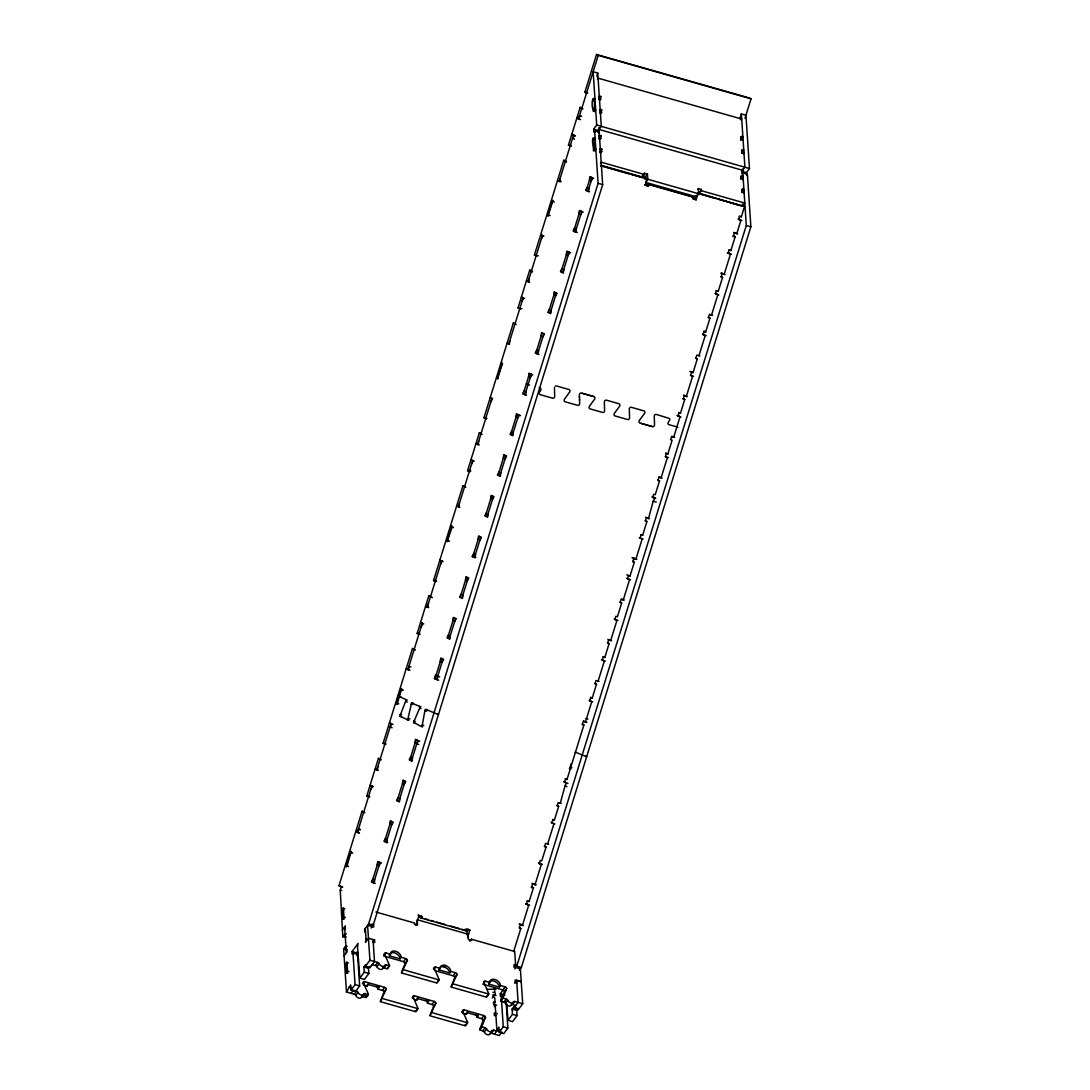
<?xml version="1.0" encoding="UTF-8"?>
<svg xmlns="http://www.w3.org/2000/svg" width="1090" height="1090" viewBox="0 0 1090 1090"><rect width="100%" height="100%" fill="white"/><g stroke="black" fill="none" stroke-linecap="round" stroke-linejoin="round"><path stroke-width="1.5" d="M405.984 700.993L406.025 700.243L399.907 716.13L407.687 719.836L411.584 703.064L419.541 706.347L419.609 708.241L413.56 722.37L421.217 726.485L422.293 725.123L424.937 710.476L425.727 709.399L427.334 709.822M539.169 387.713L539.904 387.917A1.703 1.581 -64.3 0 1 540.654 390.52L539.4 392.264A1.703 1.581 -64.3 0 0 540.259 394.703L552.971 398.272A1.703 1.581 -64.3 0 0 554.715 396.624L554.442 387.468M593.069 396.379L593.846 396.596A1.676 1.553 -64.3 0 1 594.649 399.076L589.349 406.393A1.703 1.581 -64.3 0 0 589.077 407.129L589.104 407.715A1.703 1.581 -64.3 0 0 590.167 408.9L602.525 412.415A1.703 1.581 -64.3 0 0 604.609 411.025L604.337 401.869A1.703 1.581 -64.3 0 1 606.449 400.18L618.793 403.695A1.703 1.581 -64.3 0 1 619.611 406.216L614.31 413.492A1.703 1.581 -64.3 0 0 614.787 415.862L627.649 419.555A1.703 1.581 -64.3 0 0 629.584 417.933L629.284 408.968A1.703 1.581 -64.3 0 1 631.396 407.292L644.095 410.944A1.703 1.581 -64.3 0 1 644.449 411.243L644.749 411.72A1.703 1.581 -64.3 0 1 644.572 413.314L639.271 420.59A1.703 1.581 -64.3 0 0 639.83 423.002L652.433 426.612A1.703 1.581 -64.3 0 0 654.545 424.937L654.245 416.067A1.703 1.581 -64.3 0 1 656.003 414.336L669.519 418.492A1.703 1.581 -64.3 0 1 669.519 420.413L668.006 422.729A1.703 1.581 -64.3 0 0 669.069 424.678L677.926 427.198M569.593 768.668L571.119 763.708M494.165 1005.511L494.874 1004.312M497.421 377.562L497.544 379.007L502.422 362.984L497.421 377.562L498.266 377.971M547.902 214.839L547.984 216.256L552.848 200.247L547.848 214.825L550.137 215.643M419.65 708.105L421.04 708.65M571.487 145.951L570.629 146.006A1.703 1.581 -64.3 0 1 570.165 145.951L568.462 145.133L580.153 107.379A1.703 1.581 -64.3 0 1 580.575 107.569L581.937 108.578M342.682 887.246L338.963 885.734L362.057 811.219A1.703 1.581 -64.3 0 1 362.466 811.423L363.828 812.432M369.755 796.926L366.731 796.122L378.434 758.354A1.703 1.581 -64.3 0 1 378.857 758.545L379.538 759.049M386.146 744.061L385.288 744.129A1.703 1.581 -64.3 0 1 384.825 744.075L383.121 743.244L412.483 648.482A1.703 1.581 -64.3 0 1 412.906 648.673L414.255 649.681M420.195 634.189L419.337 634.244A1.703 1.581 -64.3 0 1 418.873 634.189L417.17 633.372L428.861 595.617A1.703 1.581 -64.3 0 1 429.283 595.808L430.645 596.816M436.572 581.311L435.714 581.379A1.703 1.581 -64.3 0 1 435.251 581.324L433.548 580.507L462.909 485.731A1.703 1.581 -64.3 0 1 463.332 485.922L464.694 486.93M470.621 471.439L469.763 471.507A1.703 1.581 -64.3 0 1 469.3 471.452L467.596 470.621L479.3 432.866A1.703 1.581 -64.3 0 1 479.709 433.057L481.072 434.065M486.998 418.574L486.14 418.642A1.703 1.581 -64.3 0 1 485.69 418.587L483.974 417.756L513.349 322.981A1.703 1.581 -64.3 0 1 513.758 323.185L515.12 324.193M521.906 308.62L520.189 308.756A1.703 1.581 -64.3 0 1 519.739 308.702L518.023 307.884L529.726 270.116A1.703 1.581 -64.3 0 1 530.149 270.306L532.179 271.832M538.297 255.755L536.58 255.891A1.703 1.581 -64.3 0 1 536.117 255.837L534.413 255.006L563.775 160.244A1.703 1.581 -64.3 0 1 564.198 160.434L566.228 161.947M587.864 93.072L587.006 93.141A1.703 1.581 -64.3 0 1 586.543 93.086L584.84 92.269L596.543 54.5L749.321 97.977L751.037 98.808L744.974 118.36M529.631 282.119L528.105 281.683L542.398 235.576L543.924 236.012M580.071 119.369L578.531 118.933L598.246 55.318L596.543 54.5M346.974 866.209L351.089 851.208L346.13 865.801C346.347 869.684 346.593 862.967 348.418 866.618M397.414 703.472L401.57 688.485L396.556 703.064C395.438 705.502 398.708 703.799 396.556 703.064L398.845 703.881M491.971 398.313L477.679 444.434L479.205 444.87M508.771 344.072L523.064 297.965L524.59 298.401M560.737 181.758L559.211 181.322L573.49 135.214L575.016 135.65M341.674 890.489L340.243 890.094L341.252 886.838M359.482 832.992L358.051 832.583L358.501 829.054L360.218 829.545M574.485 139.152L573.054 138.743L574.062 135.487L571.787 134.383L573.79 134.956M580.534 119.627L579.103 119.219L579.539 115.69L580.984 116.099M596.775 76.191L597.742 73.057L593.164 71.749L596.693 125.05L593.682 129.151L593.846 131.74L595.276 132.149M415.058 742.999L415.494 739.47L416.925 739.878M438.684 680.215L434.406 678.443L435.414 675.187L437.417 675.868M475.526 554.224L475.077 557.753L472.229 556.377L473.809 553.393M390.86 821.111L384.552 841.453L386.078 841.889M397.155 800.769L403.464 780.426M409.758 760.084L416.067 739.742M434.978 678.716L441.286 658.374M447.581 638.031L453.89 617.689M460.198 597.334L466.493 576.992M479.109 536.307L472.801 556.649L475.853 557.521M485.404 515.965L491.713 495.623M498.021 475.281L504.316 454.939M510.624 434.597L516.933 414.255L518.458 414.691M542.139 332.872L535.844 353.215L537.37 353.651M548.447 312.53L554.756 292.188M561.05 271.846L567.359 251.504L568.885 251.94M392.564 821.942L386.255 842.284L387.781 842.72M398.872 801.6L405.167 781.258M411.475 760.915L417.783 740.573M436.695 679.533L442.99 659.191M449.298 638.849L455.606 618.507M461.901 598.165L468.209 577.823M474.518 557.481L480.813 537.138M487.121 516.796L493.416 496.454M499.724 476.098L506.032 455.756M512.327 435.414L518.636 415.072L520.543 415.617M543.856 333.704L537.547 354.046L539.073 354.482M550.15 313.361L556.459 293.019M562.767 272.677L569.062 252.335L570.601 252.757M415.494 739.47L418.342 740.846L416.775 743.816L418.764 744.497M437.254 679.806L437.703 676.277L439.706 676.958M600.726 166.252L600.604 165.462M365.504 930.969L364.755 932.005L364.578 929.416L368.584 923.979L598.097 183.297L594.609 130.718L599.187 132.026L598.478 132.98M371.159 927.999L373.161 925.287L602.675 184.605L598.901 127.639M645.185 179.196L645.566 177.983L602.116 165.612M466.179 928.952L466.316 930.887L421.503 918.134L422.007 916.499L418.001 915.028L418.942 915.641L415.821 925.356M648.305 186.186L646.602 185.355L647.106 183.733L648.809 184.551L648.305 186.186L645.253 185.314L647.269 178.801L645.566 177.983M421.503 918.134L419.786 917.303L420.29 915.682M464.926 930.22L464.858 929.252M691.605 197.508L691.918 196.486L647.106 183.733M697.873 193.148L696.183 199.811L693.117 198.939L693.635 197.304L691.918 196.486M466.52 934.607L467.978 929.252M696.183 199.811L694.466 198.98L695.475 195.723M467.542 937.659L469.872 930.124L468.169 929.307M739.906 118.633L741.364 113.919L745.942 115.227L749.484 168.528L746.459 172.629L746.609 174.904M639.285 537.724L642.187 538.896L635.892 559.238L633.045 557.862M531.47 887.75L531.361 886.783M733.188 236.775L732.984 235.767M742.631 206.31L699.385 193.298M513.676 951.543L520.843 928.394L519.317 927.972L520.325 924.715L519.358 924.252M529.686 905.231L526.634 904.373L527.097 900.858M527.642 901.117L529.168 901.553L533.446 887.71L531.92 887.274L532.397 883.772M718.8 294.94L715.735 294.068L716.103 290.499M716.743 290.812L718.269 291.248L722.561 277.419L721.035 276.983L722.043 273.726L721.076 273.263L723.392 273.767M731.404 254.256L728.352 253.384L728.815 249.869M729.36 250.128L730.886 250.564L735.164 236.734L733.638 236.298L734.115 232.783M741.868 220.48L738.816 219.608L739.279 216.106M544.346 846.208L546.063 847.025L541.771 860.855L540.245 860.419L539.237 863.675L542.289 864.547M554.892 823.863L551.84 822.991L552.848 819.735L554.374 820.171L558.666 806.341L556.963 805.51M566.977 786.68L564.974 785.999L560.246 803.357L559.034 802.771M567.985 783.424L564.457 782.307L565.465 779.05L566.991 779.486L583.886 724.973L582.169 724.142M583.463 721.021L585.453 721.989L591.761 701.647L589.131 700.38M592.715 701.81L589.663 700.938L590.671 697.682L592.197 698.118L596.489 684.275L594.772 683.457M605.332 661.112L602.266 660.254L603.274 656.998L604.814 657.433L609.092 643.591L607.389 642.773M619.992 602.089L621.709 602.906L617.417 616.736L615.891 616.3L614.883 619.556L617.935 620.428M630.538 579.744L627.486 578.872L628.494 575.615L630.02 576.051L634.312 562.222L632.595 561.391M643.155 539.059L640.089 538.188L641.097 534.931L642.637 535.367L646.915 521.538L645.212 520.707M656.275 502.068L653.223 501.196L648.495 518.554L645.648 517.178M657.815 480.022L659.532 480.854L655.24 494.683L653.714 494.247L652.706 497.503L655.758 498.375M668.361 457.691L665.309 456.819L666.317 453.563L667.843 453.999L672.135 440.156L670.609 439.733L671.617 436.477L674.669 437.335M680.978 416.993L677.912 416.135L678.92 412.878L680.46 413.314L684.738 399.471L682.844 398.599M693.581 376.309L690.529 375.437L691.537 372.181L693.063 372.617L697.341 358.787L695.638 357.97M706.184 335.625L703.132 334.753L704.14 331.496L705.666 331.932L709.958 318.103L708.241 317.272M739.824 216.351L741.35 216.787L744.538 206.487L742.835 205.656M547.63 844.042L553.938 823.699L551.09 822.337M598.069 681.305L604.364 660.962L601.517 659.586M667.407 457.528L661.099 477.87L659.041 476.875M698.922 355.803L705.23 335.461L702.382 334.099M514.78 968.874L516.783 966.149L746.296 225.466L742.549 168.977M519.358 970.182L521.361 967.457L750.874 226.775L747.386 174.196L742.808 172.888L742.099 173.855L741.881 171.334L744.906 167.233L741.364 113.919M501.618 364.006L502.476 364.414M742.576 192.235L742.685 189.728M380.383 1001.301L383.993 992.118L386.255 989.039A1.703 1.131 36.4 0 0 384.647 987.322L364.782 981.668A1.703 1.131 36.4 0 0 363.338 982.526L362.493 983.671M386.255 989.039L380.342 1001.655L415.781 1011.738L418.056 1008.659L382.604 998.576M401.542 972.58L405.153 963.397L407.428 960.331A1.703 1.131 36.4 0 0 405.807 958.601L401.229 957.293A5.968 3.978 36.4 0 0 395.575 951.243A5.968 3.978 36.4 0 0 390.533 954.254L389.403 955.794L400.098 958.832L401.229 957.293M407.428 960.331L401.502 972.934L436.954 983.017L439.216 979.951L403.777 969.855M430.005 1015.43L433.616 1006.247L435.891 1003.168A1.703 1.131 36.4 0 0 434.27 1001.438L414.418 995.783A1.703 1.131 36.4 0 0 412.974 996.642L412.265 997.609M435.891 1003.168L429.964 1015.785L465.416 1025.867L467.678 1022.788L432.24 1012.705M451.178 986.709L454.789 977.526L457.051 974.446A1.703 1.131 36.4 0 0 455.443 972.716L450.851 971.422A5.968 3.978 36.4 0 0 445.211 965.372A5.968 3.978 36.4 0 0 440.169 968.37L439.025 969.909L449.72 972.961L450.851 971.422M457.051 974.446L451.137 987.063L486.576 997.146L488.851 994.066L453.399 983.984M485.513 1017.297L483.252 1020.363L479.641 1029.546L481.903 1026.467L485.513 1017.297A1.703 1.131 36.4 0 0 483.906 1015.567L464.04 1009.912A1.703 1.131 36.4 0 0 462.596 1010.771L461.615 1012.12M506.687 988.575L504.411 991.655L500.8 1000.824L503.076 997.759L506.687 988.575A1.703 1.131 36.4 0 0 505.065 986.845L500.487 985.537A5.968 3.978 36.4 0 0 494.833 979.488A5.968 3.978 36.4 0 0 489.792 982.499L488.661 984.038L499.356 987.077L500.487 985.537M742.385 153.063L742.549 150.434M424.991 710.326L425.904 709.413L438.466 714.563L437.471 714.086M555.26 386.173L555.614 386.01A1.703 1.581 -64.3 0 1 556.54 385.983L568.885 389.498A1.703 1.581 -64.3 0 1 569.702 392.005L564.402 399.281A1.703 1.581 -64.3 0 0 565.22 401.801L577.564 405.317A1.703 1.581 -64.3 0 0 578.994 405.003L579.389 404.567A1.703 1.581 -64.3 0 0 579.676 403.641L579.376 394.757A1.703 1.581 -64.3 0 1 579.621 393.912L579.989 393.449A1.703 1.581 -64.3 0 1 581.488 393.081L593.846 396.596M593.941 111.344C596.257 88.086 589.172 101.506 593.587 111.235M597.375 79.134L598.083 78.167L741.704 119.042L740.996 120.009M598.56 96.983L599.268 96.015L600.794 96.451L600.263 99.994M598.955 98.945L600.794 96.451M598.737 99.558L599.446 98.604L600.971 99.04M599.446 110.335L600.154 109.382L601.68 109.817L601.149 113.36M599.977 112.12L601.68 109.817M599.623 112.924L600.331 111.957L601.857 112.393M593.846 131.74L594.609 130.718M598.383 132.394L598.26 130.459L601.285 126.358L597.742 73.057M598.696 136.264L599.405 135.296L600.931 135.732L600.399 139.288M598.955 138.43L600.931 135.732M598.873 138.852L599.582 137.885L601.108 138.321M599.582 149.63L600.29 148.662L601.816 149.098L601.285 152.641M599.977 151.592L601.816 149.098M599.759 152.205L600.467 151.251L601.993 151.687M600.481 163.159L601.19 162.192L644.476 174.509L644.394 173.228L647.446 174.087L647.787 179.264L645.525 182.343L696.456 196.84L698.717 193.761L698.377 188.584L701.429 189.456L699.249 193.829L715.49 198.448M631.396 174.509L642.214 177.588L642.269 176.103M642.555 175.722L643.114 174.959M643.686 174.182L644.394 173.228M642.214 177.588L644.476 174.509M645.335 179.428L645.185 177.166L647.446 174.087M697.668 189.551L698.377 188.584M699.249 193.829L701.429 189.456M740.655 137.408L741.364 136.454L742.889 136.89L740.614 139.97M740.819 139.997L741.364 136.454M742.345 140.433L743.053 139.479L741.527 139.043M741.541 150.774L742.249 149.807L743.775 150.243L742.712 151.687M741.704 153.363L742.249 149.807M743.23 153.799L743.939 152.832L742.413 152.396M740.641 176.893L741.5 175.735L743.026 176.171L740.75 179.251L740.641 177.452M742.481 179.727L743.189 178.76L741.663 178.324L741.5 175.735M746.677 175.163L747.386 174.196M741.677 190.055L742.385 189.101L743.911 189.537L742.78 191.159L744.211 191.486M741.84 192.644L742.385 189.101M743.366 193.08L744.075 192.126L742.549 191.69M342.369 929.974L345.394 925.873L344.808 929.484M345.094 933.776L342.819 936.855L340.243 890.094M351.075 993.331L353.364 990.211L356.566 991.164A1.703 1.131 36.4 0 1 358.051 992.431A3.42 2.275 36.4 0 0 361.049 994.979A3.42 2.275 36.4 0 0 363.815 994.08A1.703 1.131 36.4 0 1 365.205 993.63L368.42 994.543L366.158 997.623L362.929 996.696A1.703 1.131 36.4 0 0 361.553 997.159A3.42 2.275 36.4 0 1 358.787 998.058A3.42 2.275 36.4 0 1 355.79 995.511A1.703 1.131 36.4 0 0 354.291 994.244L346.484 992.023L343.623 948.859L345.884 945.779A1.703 1.131 36.4 0 1 346.334 945.957L347.111 946.406M343.623 948.859A1.703 1.131 36.4 0 1 344.059 949.036L346.334 945.957M346.184 950.18L346.933 949.145L347.111 951.734L344.086 955.835M346.484 992.023L350.68 984.91L351.021 990.088L355.613 991.396L359.659 985.905L357.561 954.445L352.983 953.137L352.22 954.159L352.056 951.584L358.106 943.368L357.52 946.978L359.85 978.125L364.428 979.42L368.842 973.438L368.502 968.274L370.014 966.217L370.096 967.511L365.504 966.203L365.423 964.909L363.91 966.966L364.251 972.144L359.85 978.125M372.031 926.514L373.543 924.47L372.017 924.034M366.022 938.735L365.436 942.346L368.461 938.245L374.565 939.975L374.742 942.564L373.216 942.128M357.397 951.856L356.634 952.878L352.056 951.584M356.812 955.467L357.561 954.445M373.066 942.033L374.565 939.975M365.504 966.203L369.919 960.222L367.603 925.315L373.706 927.045L373.543 924.47M351.021 990.088L355.068 984.597L352.983 953.137M370.096 967.511L374.51 961.53L373.039 939.553M354.291 994.244L356.566 991.164M375.464 965.522L377.726 962.443A1.703 1.131 36.4 0 1 379.225 963.724A3.42 2.275 36.4 0 0 382.222 966.258A3.42 2.275 36.4 0 0 384.988 965.359A1.703 1.131 36.4 0 1 386.364 964.909L389.593 965.822L387.318 968.901L384.102 967.988A1.703 1.131 36.4 0 0 382.713 968.438A3.42 2.275 36.4 0 1 379.947 969.337A3.42 2.275 36.4 0 1 376.949 966.789A1.703 1.131 36.4 0 0 375.464 965.522L372.235 964.609M383.803 954.772L384.511 953.804A1.703 1.131 36.4 0 1 385.955 952.946L390.533 954.254M363.229 983.779L364.782 981.668M384.443 955.004L385.955 952.946M355.79 995.511L358.051 992.431M376.949 966.789L379.225 963.724M363.379 984.992L367.098 986.041L368.229 984.502A5.968 3.978 36.4 0 1 368.379 983.262M361.553 997.159L363.815 994.08M382.713 968.438L384.988 965.359M362.929 996.696L365.205 993.63M384.102 967.988L386.364 964.909M387.236 968.506L389.498 965.44L384.511 953.804M383.993 992.118A1.703 1.131 36.4 0 0 382.372 990.388L377.794 989.093L378.925 987.554A5.968 3.978 36.4 0 0 378.611 986.178M382.372 990.388L384.647 987.322M383.68 956.025L403.545 961.68L405.807 958.601M433.425 968.887L434.133 967.934A1.703 1.131 36.4 0 1 435.578 967.075L440.169 968.37M412.565 998.29L414.418 995.783M434.065 969.119L435.578 967.075M413.573 999.271L416.734 1000.17L417.865 998.631A5.968 3.978 36.4 0 1 418.015 997.364M439.025 969.909A5.968 3.978 36.4 0 1 444.08 966.912L445.211 965.372M436.858 982.635L439.134 979.556L434.133 967.934M469.94 941.27L471.452 939.226L514.739 951.543L515.625 964.895L514.112 966.953M433.616 1006.247A1.703 1.131 36.4 0 0 432.008 1004.517L427.43 1003.209L428.561 1001.669A5.968 3.978 36.4 0 0 428.234 1000.279M432.008 1004.517L434.27 1001.438M434.842 970.577L453.168 975.795L455.443 972.716M462.487 1012.024L464.04 1009.912M483.361 983.698L485.214 981.191L489.792 982.499M462.637 1013.237L466.356 1014.3L467.487 1012.76A5.968 3.978 36.4 0 1 467.637 1011.52M486.494 996.764L488.756 993.685L483.769 982.049A1.703 1.131 36.4 0 1 485.214 981.191M483.252 1020.363A1.703 1.131 36.4 0 0 481.63 1018.646L477.052 1017.338L478.183 1015.798A5.968 3.978 36.4 0 0 477.87 1014.436M492.285 998.018L495.31 993.917L494.056 987.581M481.63 1018.646L483.906 1015.567M482.938 984.27L502.803 989.924L505.065 986.845M506.087 1001.478L507.858 1028.088L503.812 1033.565L499.234 1032.257L503.267 1026.78L501.182 995.306L500.419 996.342L500.256 993.753L503.73 989.039M493.525 1004.231L495.037 1002.187L494.724 997.527L493.198 997.091L493.021 994.502L496.073 995.374M514.644 983.153L516.66 980.414L521.238 981.722L515.134 979.978L515.298 982.567L516.837 983.003M485.091 1027.747L481.862 1026.821L479.6 1029.9L482.816 1030.813L485.091 1027.747A1.703 1.131 36.4 0 1 486.59 1029.014A3.42 2.275 36.4 0 0 489.587 1031.562A3.42 2.275 36.4 0 0 492.353 1030.65A1.703 1.131 36.4 0 1 493.729 1030.2L496.958 1031.113L495.95 1015.975L494.424 1015.539L494.247 1012.951L497.299 1013.823M506.251 999.026L503.035 998.099L500.76 1001.179L503.989 1002.105L506.251 999.026A1.703 1.131 36.4 0 1 507.749 1000.293A3.42 2.275 36.4 0 0 510.747 1002.841A3.42 2.275 36.4 0 0 513.513 1001.928A1.703 1.131 36.4 0 1 514.902 1001.478L522.71 1003.699L520.38 968.792L514.276 967.048L514.099 964.459L515.625 964.895M501.891 1031.944L499.274 1035.5L491.467 1033.279A1.703 1.131 36.4 0 0 490.078 1033.729A3.42 2.275 36.4 0 1 487.312 1034.642A3.42 2.275 36.4 0 1 484.314 1032.094L486.59 1029.014M515.856 1005.471L512.627 1004.558A1.703 1.131 36.4 0 0 511.251 1005.007A3.42 2.275 36.4 0 1 508.485 1005.92A3.42 2.275 36.4 0 1 505.488 1003.372L507.749 1000.293M490.078 1033.729L492.353 1030.65M511.251 1005.007L513.513 1001.928M491.467 1033.279L493.729 1030.2M512.627 1004.558L514.902 1001.478M494.683 1034.192L498.879 1027.093L499.234 1032.257M513.622 1007.092L513.717 1008.386L518.295 1009.681L518.213 1008.4L516.701 1010.444L517.042 1015.621L512.627 1021.602L508.049 1020.295L512.45 1014.313L512.109 1009.136L513.622 1007.092L516.674 1007.964M513.717 1008.386L518.118 1002.405L516.66 980.414M518.295 1009.681L522.71 1003.699M343.2 919.047L343.977 917.112L342.955 918.993M343.078 907.984L342.274 909.782L342.846 918.611L344.276 919.006M346.824 973.193L347.574 971.258L346.552 973.138M494.996 1015.376L495.786 1013.537L495.105 1004.408M346.675 962.143L345.871 963.982L346.443 972.757L347.873 973.166M584.84 92.269A1.703 1.581 -64.3 0 0 585.303 92.323L587.006 92.187M568.462 145.133A1.703 1.581 -64.3 0 0 568.912 145.188L570.629 145.052M534.413 255.006A1.703 1.581 -64.3 0 0 534.863 255.074L535.721 255.006M518.023 307.884A1.703 1.581 -64.3 0 0 518.486 307.939L520.202 307.802M483.974 417.756A1.703 1.581 -64.3 0 0 484.437 417.811L485.295 417.743M467.596 470.621A1.703 1.581 -64.3 0 0 468.06 470.676L470.621 470.471M433.548 580.507A1.703 1.581 -64.3 0 0 434.011 580.561L435.728 580.425M417.17 633.372A1.703 1.581 -64.3 0 0 417.62 633.426L419.337 633.29M383.121 743.244A1.703 1.581 -64.3 0 0 383.571 743.312L385.288 743.176M368.911 796.041L367.194 796.177A1.703 1.581 -64.3 0 1 366.731 796.122M346.279 933.83L343.255 936.923L346.266 936.882M486.944 989.325L495.977 989.216M492.953 992.295L493.716 992.295M598.246 55.318L751.037 98.808M595.154 99.245C593.805 97.596 591.121 101.22 594.023 100.784M595.876 110.022L594.432 109.613L593.301 111.153L594.731 111.561M742.644 151.782L743.789 152.109M580.112 115.962L581.542 116.371M579.103 119.219L576.828 118.115L578.545 118.606M596.693 125.05L749.484 168.528M742.631 170.299L599.01 129.438L598.955 128.538M593.682 129.151L598.26 130.459M741.881 171.334L746.459 172.629M595.29 138.525C589.935 134.697 594.145 149.548 593.532 150.802C597.688 148.853 589.84 133.402 594.159 140.065M574.062 135.487L575.493 135.896M596.012 149.303L594.581 148.894L593.437 150.434L594.868 150.842M701.524 190.75L744.811 203.067L742.535 206.146L742.399 204.089M642.133 176.294L645.185 177.166M698.213 192.262L699.167 192.535M600.931 165.612L647.269 178.801M698.2 193.298L744.538 206.487M601.625 166.048L604.337 166.811M607.035 167.588L628.685 173.746M647.787 179.264L698.717 193.761M718.187 199.211L739.837 205.37M648.809 184.551L693.635 197.304M644.694 184.809L646.602 185.355M692.75 198.489L694.466 198.98M591.952 177.479L590.426 177.043L586.27 190.478L587.796 190.913M738.625 219.226L740.165 219.662M593.669 178.31L592.143 177.874L587.973 191.295L589.513 191.731M598.097 183.297L602.675 184.605M746.296 225.466L750.874 226.775M560.219 178.065L559.769 181.594L557.494 180.504L560.928 181.485M734.851 232.756L735.995 233.083M734.646 233.042L737.712 233.914M554.333 202.072L552.044 201.255M581.488 211.256L579.962 210.82L573.667 231.162L575.193 231.598M727.398 252.771L729.687 253.425M583.205 212.073L581.678 211.637L575.37 231.979L577.278 232.524M722.043 273.726L725.095 274.598M541.389 238.833L542.97 235.849L540.681 234.745L542.221 235.181M715.558 293.687L717.084 294.109M712.492 315.283L709.44 314.411L708.432 317.667L709.958 318.103M527.928 281.302L526.402 280.866L528.677 281.956L529.113 278.427M522.056 301.222L523.636 298.238L521.361 297.134L522.887 297.57M699.889 355.967L696.823 355.095L695.815 358.351L697.341 358.787M689.82 371.363L693.063 372.617M684.043 395.397L685.569 395.834M687.272 396.651L684.22 395.779L683.212 399.035L684.738 399.471M531.062 373.993L529.536 373.57L523.227 393.912L524.753 394.348M677.353 415.631L679.261 416.176M532.778 374.824L531.239 374.388L524.944 394.73L526.47 395.166M665.472 452.977L667.843 453.999M665.513 456.533L666.658 456.86M662.066 478.033L659 477.161L657.992 480.418L659.532 480.854M477.883 444.148L475.962 443.603L478.251 444.706L478.687 441.178M655.008 497.708L651.956 496.836L654.804 498.212L653.223 501.196M472.447 460.321L470.921 459.885L473.21 460.975L471.629 463.959M474.164 461.138L472.638 460.702L458.345 506.823L459.871 507.259M649.449 518.717L646.397 517.845L645.389 521.102L646.915 521.538M458.168 506.428L456.642 505.992L458.917 507.095L459.353 503.566M632.077 557.712L635.143 558.571M636.846 559.402L633.794 558.53L632.786 561.786L634.312 562.222M626.791 574.798L630.02 576.051M452.909 527.233L451.192 526.743L447.036 541.744L452.037 527.165C452.8 523.854 449.216 528.105 453.481 527.574M448.412 540.722L446.982 540.313L449.557 541.212M472.229 556.377L475.294 557.249M624.243 600.086L621.177 599.214L620.169 602.47L621.709 602.906M442.118 560.9L439.829 560.246L442.104 561.336L440.524 564.32M443.058 561.5L441.532 561.064L427.253 607.171L428.779 607.607M611.626 640.77L608.574 639.898L607.566 643.155L609.092 643.591M427.062 606.789L425.536 606.353L427.811 607.457L428.261 603.928M422.402 623.167L420.495 622.622L422.77 623.725L421.19 626.709M423.738 623.889L422.198 623.453L407.919 669.56L409.922 670.241M599.023 681.454L595.971 680.596L594.963 683.852L596.489 684.275M410.93 666.985L408.927 666.303L408.491 669.832L406.202 668.742L408.219 669.315M585.902 718.46L587.905 719.141M434.406 678.443L435.837 678.852M586.897 722.398L583.354 721.28L582.346 724.537L583.886 724.973M402.769 690.065L400.752 689.493L403.041 690.311M400.657 696.851L397.796 695.87L398.654 696.278M400.943 697.096L399.512 696.687L407.21 700.121M412.143 702.777L413.573 703.186M405.848 701.606L407.279 702.014M419.541 706.347L420.972 706.756M411.066 704.126L412.497 704.535M424.828 710.762L426.544 711.252M399.976 714.372L401.692 714.863M408.518 718.487L409.949 718.896M400.044 716.28L401.474 716.675M413.75 721.008L415.181 721.417M407.456 719.85L408.886 720.245M422.293 725.123L423.724 725.531M570.492 767.305L571.923 767.714M413.805 722.915L415.236 723.324M421.217 726.485L422.647 726.894M569.416 768.654L570.847 769.063M390.929 723.419L389.403 722.983L391.678 724.087L390.097 727.071L392.1 727.752M393.108 724.496L391.106 723.815L376.813 769.922L378.339 770.357M563.98 781.721L565.138 782.048M418.342 740.846L419.786 741.255M414.486 742.726L416.489 743.407M561.2 803.521L558.148 802.649L557.14 805.905L558.666 806.341M376.636 769.54L375.11 769.104L377.385 770.194L377.821 766.665M372.358 786.026L370.069 785.372L372.344 786.476L370.764 789.46M373.298 786.639L371.772 786.203L357.479 832.31L359.019 832.746M548.597 844.205L545.545 843.333L544.537 846.589L546.063 847.025M538.487 863.021L541.539 863.893M359.06 829.327L360.49 829.735M357.302 831.915L355.776 831.479L358.051 832.583M535.803 884.508L532.179 883.363L535.027 884.739L541.335 864.384L538.978 863.253M532.928 884.017L535.98 884.889M351.757 852.652L350.326 852.244L352.615 853.061M379.77 862.231L378.244 861.808L371.949 882.151L373.475 882.587M526.061 903.869L527.969 904.414M381.486 863.062L379.96 862.626L373.652 882.968L375.178 883.404M519.385 924.102L521.674 924.756M520.325 924.715L523.377 925.574M338.963 885.734L341.838 886.551M418.942 915.641L422.007 916.499M466.82 929.266L469.872 930.124M419.786 917.303L422.593 918.107M425.386 918.897L428.193 919.701M431 920.491L433.793 921.295M436.6 922.086L445.006 924.484M450.606 926.078L458.999 928.476M461.806 929.266L464.613 930.07M375.941 912.03L414.418 922.985L414.5 924.279L417.552 925.151L417.197 919.715L468.128 934.212L468.482 939.648L471.534 940.506L471.452 939.226M344.835 908.856L343.323 908.106M343.704 910.395L342.274 909.986L343.404 908.447L343.977 917.072L345.407 917.48M368.584 923.979L373.161 925.287M516.783 966.149L521.361 967.457M500.256 993.753L504.834 995.061M369.919 960.222L377.726 962.443M495.037 1002.187L493.511 1001.751L493.675 1004.34L496.727 1005.212M363.91 966.966L368.502 968.274M512.109 1009.136L516.701 1010.444M348.432 963.001L346.933 962.279M347.301 964.541L345.871 964.132L347.002 962.593L347.574 971.217L349.004 971.626M494.356 1006.397L495.5 1006.724M364.251 972.144L368.842 973.438M512.45 1014.313L517.042 1015.621M496.073 1015.335L494.642 1014.926L494.574 1013.85M368.229 984.502L378.925 987.554M417.865 998.631L428.561 1001.669M467.487 1012.76L478.183 1015.798M355.068 984.597L359.659 985.905M503.267 1026.78L507.858 1028.088M349.168 986.968L352.233 987.84M497.367 1029.137L500.433 1030.009M497.462 1030.431L500.514 1031.303M582.264 393.299L583.041 393.517M583.804 393.735L584.581 393.967M585.357 394.185L586.12 394.403M586.897 394.621L587.673 394.839M588.437 395.057L589.213 395.275M589.99 395.493L590.753 395.725M591.529 395.943L592.306 396.161M527.86 384.157L526.388 383.734L529.563 384.974M640.852 423.329L641.629 423.547M642.392 423.765L643.168 423.983M643.945 424.201L644.708 424.419M645.484 424.637L646.261 424.855M647.024 425.086L647.801 425.304M648.577 425.522L649.34 425.74M650.117 425.958L650.88 426.176M651.656 426.394L652.433 426.612M585.303 92.323L587.006 93.141M580.153 107.379L582.959 108.891M740.492 216.379L741.35 216.787M738.066 218.954L740.914 220.316L736.745 233.751L733.897 232.374M568.912 145.188L570.629 146.006M733.461 235.903L735.164 236.734M563.775 160.244L566.582 161.756M589.418 180.3L589.854 176.771L592.715 178.147L591.134 181.131M730.027 250.155L730.886 250.564M727.602 252.716L730.45 254.093L724.142 274.435L721.294 273.059M727.602 253.016L728.352 253.384M587.278 187.221L585.698 190.205L588.545 191.567L588.981 188.039M721.062 276.697L722.561 277.419M578.954 214.076L579.389 210.547L582.251 211.923L580.67 214.894M716.675 290.471L718.269 291.248M714.986 293.401L717.833 294.777L711.538 315.119L710.176 314.465M574.675 227.905L573.095 230.889L575.942 232.265L576.378 228.737M566.35 254.76L566.786 251.231L569.634 252.608L568.053 255.578M703.963 331.115L705.666 331.932M534.863 255.074L536.58 255.891M562.058 268.59L560.492 271.574L563.339 272.95L563.775 269.421M529.726 270.116L532.533 271.642M553.747 295.445L554.183 291.916L557.031 293.292L555.45 296.276M690.488 375.123L692.627 376.145L686.319 396.501L683.471 395.125M549.455 309.274L547.875 312.258L550.722 313.634L551.159 310.105M518.486 307.939L520.189 308.756M541.131 336.129L541.58 332.6L544.428 333.976L542.847 336.96M513.349 322.981L516.156 324.507M678.743 412.483L680.46 413.314M677.163 415.467L680.01 416.843L673.715 437.185L671.999 436.354M536.852 349.972L535.272 352.942L538.119 354.318L538.555 350.789M509.779 340.816L509.343 344.345L507.068 343.241M528.527 376.813L528.963 373.284L531.811 374.66L530.231 377.644M499.52 370.777L500.365 371.2M524.236 390.656L522.669 393.626L525.516 395.002L525.952 391.474M490.255 397.496L492.53 398.599L490.963 401.57M515.924 417.511L516.36 413.982L519.208 415.344L517.627 418.328M484.437 417.811L486.14 418.642M511.632 431.34L510.052 434.324L512.899 435.687L513.336 432.158M479.3 432.866L482.107 434.392M503.308 458.195L503.757 454.666L506.605 456.042L505.024 459.013M640.92 534.55L642.637 535.367M499.029 472.024L497.449 475.008L500.296 476.385L500.732 472.856M468.06 470.676L469.763 471.507M490.704 498.879L491.14 495.351L493.988 496.727L492.407 499.697M462.909 485.731L465.716 487.257M626.736 578.218L629.584 579.58L623.276 599.922L621.572 599.105M486.413 512.709L484.846 515.693L487.693 517.069L488.129 513.54M478.101 539.564L478.537 536.035L481.385 537.411L479.804 540.395M614.133 618.902L616.981 620.264L610.673 640.62L607.893 639.271M465.484 580.248L465.934 576.719L468.782 578.095L467.201 581.079M603.097 656.602L604.814 657.433M434.011 580.561L435.714 581.379M461.206 594.091L459.626 597.061L462.473 598.437L462.909 594.908M428.861 595.617L432.349 597.633M452.881 620.932L453.317 617.403L456.165 618.779L454.598 621.763M590.494 697.287L592.197 698.118M448.59 634.775L447.023 637.745L449.87 639.121L450.306 635.593M417.62 633.426L419.337 634.244M440.278 661.63L440.714 658.101L443.562 659.464L441.981 662.447M412.483 648.482L415.29 649.994M585.671 756.256L586.665 756.732L575.098 752.059M565.274 778.669L566.991 779.486M564.061 781.816L566.541 783.015L564.974 785.999M552.671 819.353L554.374 820.171M383.571 743.312L385.288 744.129M410.78 756.828L409.2 759.812L412.047 761.188L412.483 757.659M378.434 758.354L381.241 759.88M402.455 783.683L402.891 780.154L405.739 781.53L404.158 784.514M398.163 797.512L396.583 800.496L399.431 801.872L399.88 798.343M531.743 886.892L533.446 887.71M389.839 824.367L390.288 820.838L393.136 822.214L391.555 825.198M362.057 811.219L364.864 812.745M527.778 900.871L529.168 901.553M525.87 903.705L528.718 905.082L522.423 925.424L519.576 924.048M525.884 904.005L526.634 904.373M385.56 838.21L383.98 841.18L386.827 842.556L387.263 839.027M519.344 927.685L520.843 928.394M377.235 865.051L377.671 861.522L380.519 862.899L378.952 865.882M372.957 878.894L371.377 881.865L374.224 883.241L374.66 879.712M465.144 930.315L466.316 930.887M357.302 952.21L358.079 952.646M344.059 949.036L344.849 949.485M462.596 1010.771L467.596 1022.406L465.321 1025.472L465.021 1024.75M412.974 996.642L417.961 1008.277L415.699 1011.356L415.385 1010.621M363.338 982.526L368.338 994.148L366.063 997.227L365.45 995.783M696.374 195.546L696.456 196.84M508.049 1020.295L506.687 1003.767M365.327 928.394L366.185 941.324M344.631 926.895L346.347 952.755M579.43 396.419L579.471 397.537M579.526 399.199L579.567 400.303M466.356 1014.3A5.968 3.978 36.4 0 1 466.493 1013.06M475.758 1014.259A5.968 3.978 36.4 0 1 477.052 1017.338M482.816 1030.813A1.703 1.131 36.4 0 1 484.314 1032.094M416.734 1000.17A5.968 3.978 36.4 0 1 417.484 997.881M426.067 1000.061A5.968 3.978 36.4 0 1 427.43 1003.209M367.098 986.041A5.968 3.978 36.4 0 1 367.235 984.801M376.5 986A5.968 3.978 36.4 0 1 377.794 989.093M414.2 649.299A1.703 1.581 -64.3 0 1 414.609 649.49M430.577 596.434A1.703 1.581 -64.3 0 1 430.986 596.625M363.76 812.05A1.703 1.581 -64.3 0 1 364.183 812.241M380.151 759.185A1.703 1.581 -64.3 0 1 380.56 759.376M368.911 796.994A1.703 1.581 -64.3 0 1 368.447 796.94M464.626 486.562A1.703 1.581 -64.3 0 1 465.035 486.753M481.003 433.684A1.703 1.581 -64.3 0 1 481.426 433.888M565.478 161.061A1.703 1.581 -64.3 0 1 565.901 161.252M581.869 108.196A1.703 1.581 -64.3 0 1 582.278 108.387M515.052 323.812A1.703 1.581 -64.3 0 1 515.475 324.002M531.43 270.947A1.703 1.581 -64.3 0 1 531.852 271.137M403.545 961.68A1.703 1.131 36.4 0 1 405.153 963.397M444.08 966.912A5.968 3.978 36.4 0 1 449.72 972.961M389.403 955.794A5.968 3.978 36.4 0 1 394.444 952.783A5.968 3.978 36.4 0 1 400.098 958.832M502.803 989.924A1.703 1.131 36.4 0 1 504.411 991.655M503.989 1002.105A1.703 1.131 36.4 0 1 505.488 1003.372M453.168 975.795A1.703 1.131 36.4 0 1 454.789 977.526M488.661 984.038A5.968 3.978 36.4 0 1 493.702 981.027A5.968 3.978 36.4 0 1 499.356 987.077"/></g></svg>
